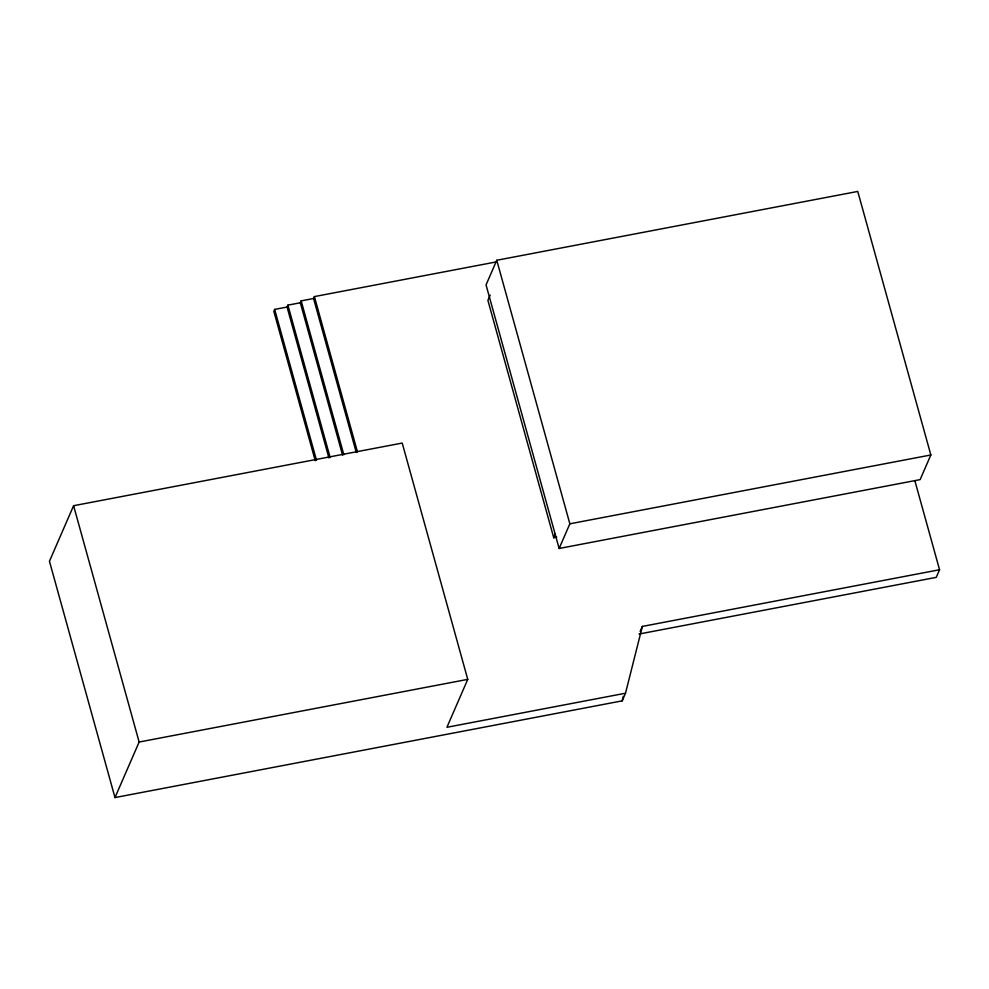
<?xml version="1.0" encoding="UTF-8"?>
<svg xmlns="http://www.w3.org/2000/svg" width="989" height="989" viewBox="0 0 989 989"><rect width="100%" height="100%" fill="white"/><g stroke="black" fill="none" stroke-linecap="round" stroke-linejoin="round"><path stroke-width="1.48" d="M914.85 480.666L939.55 569.751L642.356 626.42L625.505 693.227L446.917 727.286L467.748 679.369L402.214 443.06L73.594 505.713L49.45 561.258L114.984 797.567L622.192 700.855L623.317 696.392M496.416 261.887L314.391 296.589L313.562 298.505L301.151 300.866L300.322 302.77L287.898 305.144L287.07 307.047L274.658 309.409L273.829 311.312L315.256 460.726M114.984 797.567L139.14 742.034L73.594 505.713M496.762 260.268L486.044 284.919L559.131 548.475L920.129 479.628L930.847 454.977L857.76 191.433L496.762 260.268L569.849 523.811L559.131 548.475M490.161 295.142L487.898 300.359L553.741 537.769L556.77 537.188M553.741 537.769L555.435 533.862M640.143 631.501L642.356 626.42M622.192 700.855L625.505 693.227M939.55 569.751L936.237 577.366L639.042 634.036M569.849 523.811L930.847 454.977M139.14 742.034L467.748 679.369M314.391 296.589L357.474 451.924M313.562 298.505L356.238 452.344M301.151 300.866L343.813 454.717M300.322 302.77L342.577 455.138M287.898 305.144L330.153 457.511M287.07 307.047L328.917 457.932M274.658 309.409L316.505 460.305"/></g></svg>
